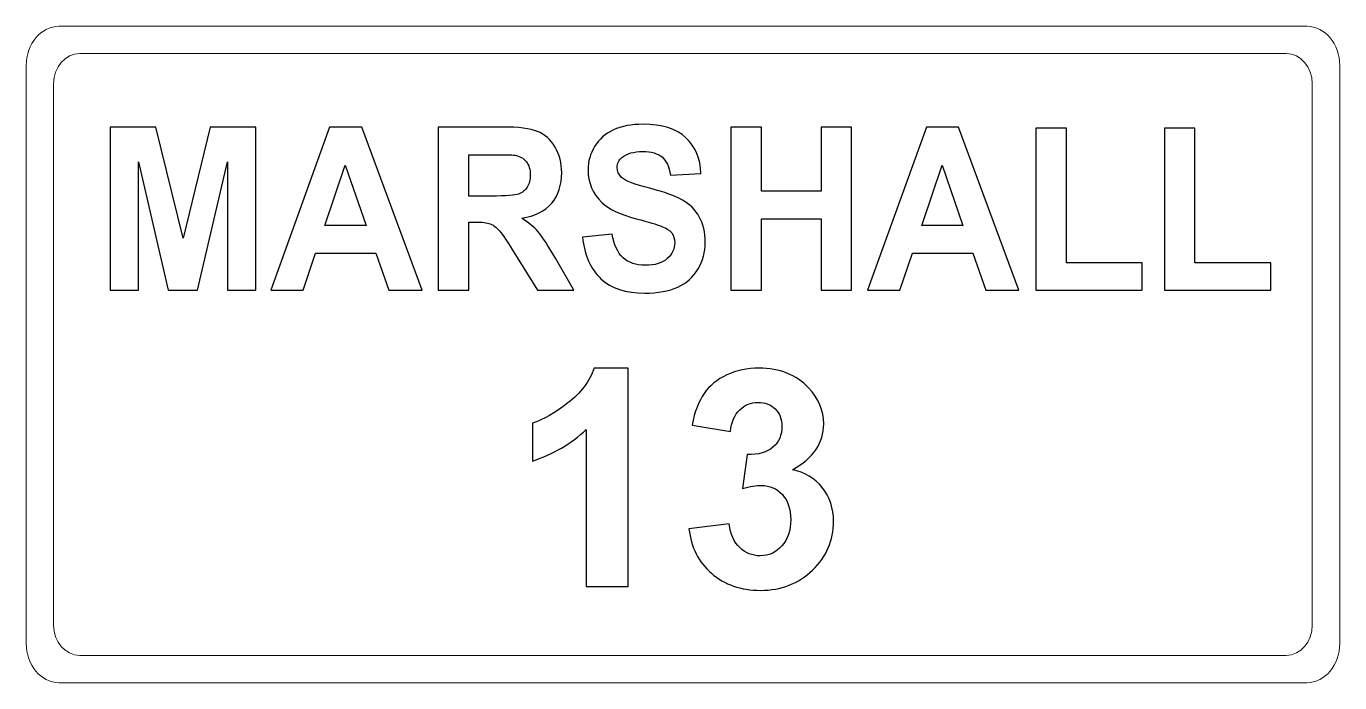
# Model space of a CAD drawing. Header units: inches. Extents: x -6.3 to 5.7, y -0.7 to 5.3.
import ezdxf

# ---------------------------------------------------------------- set-up
doc = ezdxf.new("R2010")
doc.units = ezdxf.units.IN
doc.header["$MEASUREMENT"] = 0
doc.layers.add('Layer 1', color=7, linetype='Continuous')

msp = doc.modelspace()

# ---------------------------------------------------------------- linework, layer by layer
at = {"layer": 'Layer 1', "color": 142, "lineweight": 5}
msp.add_open_spline([(-6.008, 5.262), (-6.008, 5.262), (5.393, 5.262), (5.393, 5.262), (5.393, 5.262), (5.558, 5.262), (5.692, 5.1), (5.692, 4.902), (5.692, 4.902), (5.692, 4.902), (5.692, -0.378), (5.692, -0.378), (5.692, -0.378), (5.692, -0.576), (5.558, -0.738), (5.393, -0.738), (5.393, -0.738), (5.393, -0.738), (-6.008, -0.738), (-6.008, -0.738), (-6.008, -0.738), (-6.173, -0.738), (-6.308, -0.576), (-6.308, -0.378), (-6.308, -0.378), (-6.308, -0.378), (-6.308, 4.902), (-6.308, 4.902), (-6.308, 4.902), (-6.308, 5.1), (-6.173, 5.262), (-6.008, 5.262)], degree=3, knots=[0, 0, 0, 0, 0.125, 0.125, 0.125, 0.125, 0.25, 0.25, 0.25, 0.25, 0.375, 0.375, 0.375, 0.375, 0.5, 0.5, 0.5, 0.5, 0.625, 0.625, 0.625, 0.625, 0.75, 0.75, 0.75, 0.75, 0.875, 0.875, 0.875, 0.875, 1, 1, 1, 1], dxfattribs=at)
at = {"layer": 'Layer 1', "color": 7, "lineweight": 5}
msp.add_open_spline([(-5.818, 5.012), (-5.818, 5.012), (5.203, 5.012), (5.203, 5.012), (5.203, 5.012), (5.335, 5.012), (5.442, 4.888), (5.442, 4.737), (5.442, 4.737), (5.442, 4.737), (5.442, -0.213), (5.442, -0.213), (5.442, -0.213), (5.442, -0.364), (5.335, -0.488), (5.203, -0.488), (5.203, -0.488), (5.203, -0.488), (-5.818, -0.488), (-5.818, -0.488), (-5.818, -0.488), (-5.95, -0.488), (-6.058, -0.364), (-6.058, -0.213), (-6.058, -0.213), (-6.058, -0.213), (-6.058, 4.737), (-6.058, 4.737), (-6.058, 4.737), (-6.058, 4.888), (-5.95, 5.012), (-5.818, 5.012)], degree=3, knots=[0, 0, 0, 0, 0.125, 0.125, 0.125, 0.125, 0.25, 0.25, 0.25, 0.25, 0.375, 0.375, 0.375, 0.375, 0.5, 0.5, 0.5, 0.5, 0.625, 0.625, 0.625, 0.625, 0.75, 0.75, 0.75, 0.75, 0.875, 0.875, 0.875, 0.875, 1, 1, 1, 1], dxfattribs=at)
at = {"layer": 'Layer 1', "color": 142}
for points, knots in [([(-5.54, 2.85), (-5.54, 2.85), (-5.54, 4.341), (-5.54, 4.341), (-5.54, 4.341), (-5.54, 4.341), (-5.124, 4.341), (-5.124, 4.341), (-5.124, 4.341), (-5.124, 4.341), (-4.874, 3.324), (-4.874, 3.324), (-4.874, 3.324), (-4.874, 3.324), (-4.627, 4.341), (-4.627, 4.341), (-4.627, 4.341), (-4.627, 4.341), (-4.21, 4.341), (-4.21, 4.341), (-4.21, 4.341), (-4.21, 4.341), (-4.21, 2.85), (-4.21, 2.85), (-4.21, 2.85), (-4.21, 2.85), (-4.468, 2.85), (-4.468, 2.85), (-4.468, 2.85), (-4.468, 2.85), (-4.468, 4.024), (-4.468, 4.024), (-4.468, 4.024), (-4.468, 4.024), (-4.742, 2.85), (-4.742, 2.85), (-4.742, 2.85), (-4.742, 2.85), (-5.01, 2.85), (-5.01, 2.85), (-5.01, 2.85), (-5.01, 2.85), (-5.282, 4.024), (-5.282, 4.024), (-5.282, 4.024), (-5.282, 4.024), (-5.282, 2.85), (-5.282, 2.85), (-5.282, 2.85), (-5.282, 2.85), (-5.54, 2.85), (-5.54, 2.85)], [0, 0, 0, 0, 0.076923, 0.076923, 0.076923, 0.076923, 0.153846, 0.153846, 0.153846, 0.153846, 0.230769, 0.230769, 0.230769, 0.230769, 0.307692, 0.307692, 0.307692, 0.307692, 0.384615, 0.384615, 0.384615, 0.384615, 0.461538, 0.461538, 0.461538, 0.461538, 0.538462, 0.538462, 0.538462, 0.538462, 0.615385, 0.615385, 0.615385, 0.615385, 0.692308, 0.692308, 0.692308, 0.692308, 0.769231, 0.769231, 0.769231, 0.769231, 0.846154, 0.846154, 0.846154, 0.846154, 0.923077, 0.923077, 0.923077, 0.923077, 1, 1, 1, 1]), ([(-2.691, 2.85), (-2.691, 2.85), (-2.994, 2.85), (-2.994, 2.85), (-2.994, 2.85), (-2.994, 2.85), (-3.114, 3.188), (-3.114, 3.188), (-3.114, 3.188), (-3.114, 3.188), (-3.665, 3.188), (-3.665, 3.188), (-3.665, 3.188), (-3.665, 3.188), (-3.779, 2.85), (-3.779, 2.85), (-3.779, 2.85), (-3.779, 2.85), (-4.074, 2.85), (-4.074, 2.85), (-4.074, 2.85), (-4.074, 2.85), (-3.537, 4.341), (-3.537, 4.341), (-3.537, 4.341), (-3.537, 4.341), (-3.243, 4.341), (-3.243, 4.341), (-3.243, 4.341), (-3.243, 4.341), (-2.691, 2.85), (-2.691, 2.85)], [0, 0, 0, 0, 0.125, 0.125, 0.125, 0.125, 0.25, 0.25, 0.25, 0.25, 0.375, 0.375, 0.375, 0.375, 0.5, 0.5, 0.5, 0.5, 0.625, 0.625, 0.625, 0.625, 0.75, 0.75, 0.75, 0.75, 0.875, 0.875, 0.875, 0.875, 1, 1, 1, 1]), ([(-2.543, 2.85), (-2.543, 2.85), (-2.543, 4.341), (-2.543, 4.341), (-2.543, 4.341), (-2.543, 4.341), (-1.957, 4.341), (-1.957, 4.341), (-1.957, 4.341), (-1.81, 4.341), (-1.703, 4.327), (-1.637, 4.301), (-1.637, 4.301), (-1.57, 4.274), (-1.516, 4.226), (-1.476, 4.158), (-1.476, 4.158), (-1.436, 4.089), (-1.416, 4.011), (-1.416, 3.923), (-1.416, 3.923), (-1.416, 3.811), (-1.447, 3.718), (-1.507, 3.645), (-1.507, 3.645), (-1.568, 3.573), (-1.659, 3.527), (-1.78, 3.508), (-1.78, 3.508), (-1.72, 3.47), (-1.67, 3.428), (-1.631, 3.383), (-1.631, 3.383), (-1.592, 3.337), (-1.539, 3.257), (-1.473, 3.141), (-1.473, 3.141), (-1.473, 3.141), (-1.304, 2.85), (-1.304, 2.85), (-1.304, 2.85), (-1.304, 2.85), (-1.637, 2.85), (-1.637, 2.85), (-1.637, 2.85), (-1.637, 2.85), (-1.838, 3.174), (-1.838, 3.174), (-1.838, 3.174), (-1.91, 3.29), (-1.958, 3.363), (-1.985, 3.393), (-1.985, 3.393), (-2.011, 3.424), (-2.039, 3.444), (-2.068, 3.456), (-2.068, 3.456), (-2.098, 3.467), (-2.144, 3.472), (-2.209, 3.472), (-2.209, 3.472), (-2.209, 3.472), (-2.265, 3.472), (-2.265, 3.472), (-2.265, 3.472), (-2.265, 3.472), (-2.265, 2.85), (-2.265, 2.85), (-2.265, 2.85), (-2.265, 2.85), (-2.543, 2.85), (-2.543, 2.85)], [0, 0, 0, 0, 0.055556, 0.055556, 0.055556, 0.055556, 0.111111, 0.111111, 0.111111, 0.111111, 0.166667, 0.166667, 0.166667, 0.166667, 0.222222, 0.222222, 0.222222, 0.222222, 0.277778, 0.277778, 0.277778, 0.277778, 0.333333, 0.333333, 0.333333, 0.333333, 0.388889, 0.388889, 0.388889, 0.388889, 0.444444, 0.444444, 0.444444, 0.444444, 0.5, 0.5, 0.5, 0.5, 0.555556, 0.555556, 0.555556, 0.555556, 0.611111, 0.611111, 0.611111, 0.611111, 0.666667, 0.666667, 0.666667, 0.666667, 0.722222, 0.722222, 0.722222, 0.722222, 0.777778, 0.777778, 0.777778, 0.777778, 0.833333, 0.833333, 0.833333, 0.833333, 0.888889, 0.888889, 0.888889, 0.888889, 0.944444, 0.944444, 0.944444, 0.944444, 1, 1, 1, 1]), ([(-1.225, 3.335), (-1.225, 3.335), (-0.954, 3.363), (-0.954, 3.363), (-0.954, 3.363), (-0.938, 3.265), (-0.905, 3.193), (-0.855, 3.146), (-0.855, 3.146), (-0.805, 3.101), (-0.738, 3.077), (-0.653, 3.077), (-0.653, 3.077), (-0.564, 3.077), (-0.496, 3.098), (-0.451, 3.139), (-0.451, 3.139), (-0.405, 3.18), (-0.383, 3.228), (-0.383, 3.283), (-0.383, 3.283), (-0.383, 3.318), (-0.392, 3.348), (-0.411, 3.373), (-0.411, 3.373), (-0.43, 3.398), (-0.464, 3.419), (-0.512, 3.437), (-0.512, 3.437), (-0.544, 3.45), (-0.618, 3.471), (-0.734, 3.503), (-0.734, 3.503), (-0.883, 3.543), (-0.988, 3.592), (-1.048, 3.65), (-1.048, 3.65), (-1.132, 3.732), (-1.175, 3.832), (-1.175, 3.95), (-1.175, 3.95), (-1.175, 4.026), (-1.155, 4.097), (-1.115, 4.163), (-1.115, 4.163), (-1.075, 4.229), (-1.018, 4.28), (-0.943, 4.315), (-0.943, 4.315), (-0.868, 4.349), (-0.778, 4.366), (-0.672, 4.366), (-0.672, 4.366), (-0.499, 4.366), (-0.369, 4.325), (-0.282, 4.243), (-0.282, 4.243), (-0.194, 4.161), (-0.148, 4.052), (-0.144, 3.915), (-0.144, 3.915), (-0.144, 3.915), (-0.422, 3.901), (-0.422, 3.901), (-0.422, 3.901), (-0.434, 3.978), (-0.46, 4.033), (-0.499, 4.067), (-0.499, 4.067), (-0.538, 4.1), (-0.597, 4.117), (-0.675, 4.117), (-0.675, 4.117), (-0.756, 4.117), (-0.819, 4.099), (-0.865, 4.063), (-0.865, 4.063), (-0.894, 4.04), (-0.909, 4.009), (-0.909, 3.971), (-0.909, 3.971), (-0.909, 3.935), (-0.895, 3.905), (-0.868, 3.88), (-0.868, 3.88), (-0.833, 3.848), (-0.747, 3.815), (-0.612, 3.781), (-0.612, 3.781), (-0.477, 3.746), (-0.377, 3.71), (-0.312, 3.673), (-0.312, 3.673), (-0.247, 3.636), (-0.196, 3.586), (-0.159, 3.521), (-0.159, 3.521), (-0.123, 3.457), (-0.105, 3.378), (-0.105, 3.284), (-0.105, 3.284), (-0.105, 3.199), (-0.126, 3.118), (-0.17, 3.044), (-0.17, 3.044), (-0.214, 2.969), (-0.276, 2.914), (-0.356, 2.878), (-0.356, 2.878), (-0.436, 2.841), (-0.537, 2.823), (-0.656, 2.823), (-0.656, 2.823), (-0.83, 2.823), (-0.964, 2.867), (-1.057, 2.954), (-1.057, 2.954), (-1.151, 3.041), (-1.207, 3.168), (-1.225, 3.335)], [0, 0, 0, 0, 0.033333, 0.033333, 0.033333, 0.033333, 0.066667, 0.066667, 0.066667, 0.066667, 0.1, 0.1, 0.1, 0.1, 0.133333, 0.133333, 0.133333, 0.133333, 0.166667, 0.166667, 0.166667, 0.166667, 0.2, 0.2, 0.2, 0.2, 0.233333, 0.233333, 0.233333, 0.233333, 0.266667, 0.266667, 0.266667, 0.266667, 0.3, 0.3, 0.3, 0.3, 0.333333, 0.333333, 0.333333, 0.333333, 0.366667, 0.366667, 0.366667, 0.366667, 0.4, 0.4, 0.4, 0.4, 0.433333, 0.433333, 0.433333, 0.433333, 0.466667, 0.466667, 0.466667, 0.466667, 0.5, 0.5, 0.5, 0.5, 0.533333, 0.533333, 0.533333, 0.533333, 0.566667, 0.566667, 0.566667, 0.566667, 0.6, 0.6, 0.6, 0.6, 0.633333, 0.633333, 0.633333, 0.633333, 0.666667, 0.666667, 0.666667, 0.666667, 0.7, 0.7, 0.7, 0.7, 0.733333, 0.733333, 0.733333, 0.733333, 0.766667, 0.766667, 0.766667, 0.766667, 0.8, 0.8, 0.8, 0.8, 0.833333, 0.833333, 0.833333, 0.833333, 0.866667, 0.866667, 0.866667, 0.866667, 0.9, 0.9, 0.9, 0.9, 0.933333, 0.933333, 0.933333, 0.933333, 0.966667, 0.966667, 0.966667, 0.966667, 1, 1, 1, 1]), ([(0.13, 2.85), (0.13, 2.85), (0.13, 4.341), (0.13, 4.341), (0.13, 4.341), (0.13, 4.341), (0.409, 4.341), (0.409, 4.341), (0.409, 4.341), (0.409, 4.341), (0.409, 3.754), (0.409, 3.754), (0.409, 3.754), (0.409, 3.754), (0.954, 3.754), (0.954, 3.754), (0.954, 3.754), (0.954, 3.754), (0.954, 4.341), (0.954, 4.341), (0.954, 4.341), (0.954, 4.341), (1.232, 4.341), (1.232, 4.341), (1.232, 4.341), (1.232, 4.341), (1.232, 2.85), (1.232, 2.85), (1.232, 2.85), (1.232, 2.85), (0.954, 2.85), (0.954, 2.85), (0.954, 2.85), (0.954, 2.85), (0.954, 3.502), (0.954, 3.502), (0.954, 3.502), (0.954, 3.502), (0.409, 3.502), (0.409, 3.502), (0.409, 3.502), (0.409, 3.502), (0.409, 2.85), (0.409, 2.85), (0.409, 2.85), (0.409, 2.85), (0.13, 2.85), (0.13, 2.85)], [0, 0, 0, 0, 0.083333, 0.083333, 0.083333, 0.083333, 0.166667, 0.166667, 0.166667, 0.166667, 0.25, 0.25, 0.25, 0.25, 0.333333, 0.333333, 0.333333, 0.333333, 0.416667, 0.416667, 0.416667, 0.416667, 0.5, 0.5, 0.5, 0.5, 0.583333, 0.583333, 0.583333, 0.583333, 0.666667, 0.666667, 0.666667, 0.666667, 0.75, 0.75, 0.75, 0.75, 0.833333, 0.833333, 0.833333, 0.833333, 0.916667, 0.916667, 0.916667, 0.916667, 1, 1, 1, 1]), ([(2.762, 2.85), (2.762, 2.85), (2.459, 2.85), (2.459, 2.85), (2.459, 2.85), (2.459, 2.85), (2.339, 3.188), (2.339, 3.188), (2.339, 3.188), (2.339, 3.188), (1.788, 3.188), (1.788, 3.188), (1.788, 3.188), (1.788, 3.188), (1.674, 2.85), (1.674, 2.85), (1.674, 2.85), (1.674, 2.85), (1.379, 2.85), (1.379, 2.85), (1.379, 2.85), (1.379, 2.85), (1.916, 4.341), (1.916, 4.341), (1.916, 4.341), (1.916, 4.341), (2.21, 4.341), (2.21, 4.341), (2.21, 4.341), (2.21, 4.341), (2.762, 2.85), (2.762, 2.85)], [0, 0, 0, 0, 0.125, 0.125, 0.125, 0.125, 0.25, 0.25, 0.25, 0.25, 0.375, 0.375, 0.375, 0.375, 0.5, 0.5, 0.5, 0.5, 0.625, 0.625, 0.625, 0.625, 0.75, 0.75, 0.75, 0.75, 0.875, 0.875, 0.875, 0.875, 1, 1, 1, 1]), ([(2.916, 2.85), (2.916, 2.85), (2.916, 4.329), (2.916, 4.329), (2.916, 4.329), (2.916, 4.329), (3.195, 4.329), (3.195, 4.329), (3.195, 4.329), (3.195, 4.329), (3.195, 3.101), (3.195, 3.101), (3.195, 3.101), (3.195, 3.101), (3.886, 3.101), (3.886, 3.101), (3.886, 3.101), (3.886, 3.101), (3.886, 2.85), (3.886, 2.85), (3.886, 2.85), (3.886, 2.85), (2.916, 2.85), (2.916, 2.85)], [0, 0, 0, 0, 0.166667, 0.166667, 0.166667, 0.166667, 0.333333, 0.333333, 0.333333, 0.333333, 0.5, 0.5, 0.5, 0.5, 0.666667, 0.666667, 0.666667, 0.666667, 0.833333, 0.833333, 0.833333, 0.833333, 1, 1, 1, 1]), ([(4.092, 2.85), (4.092, 2.85), (4.092, 4.329), (4.092, 4.329), (4.092, 4.329), (4.092, 4.329), (4.37, 4.329), (4.37, 4.329), (4.37, 4.329), (4.37, 4.329), (4.37, 3.101), (4.37, 3.101), (4.37, 3.101), (4.37, 3.101), (5.062, 3.101), (5.062, 3.101), (5.062, 3.101), (5.062, 3.101), (5.062, 2.85), (5.062, 2.85), (5.062, 2.85), (5.062, 2.85), (4.092, 2.85), (4.092, 2.85)], [0, 0, 0, 0, 0.166667, 0.166667, 0.166667, 0.166667, 0.333333, 0.333333, 0.333333, 0.333333, 0.5, 0.5, 0.5, 0.5, 0.666667, 0.666667, 0.666667, 0.666667, 0.833333, 0.833333, 0.833333, 0.833333, 1, 1, 1, 1]), ([(-2.265, 3.71), (-2.265, 3.71), (-2.059, 3.71), (-2.059, 3.71), (-2.059, 3.71), (-1.926, 3.71), (-1.842, 3.716), (-1.809, 3.728), (-1.809, 3.728), (-1.776, 3.741), (-1.75, 3.762), (-1.731, 3.792), (-1.731, 3.792), (-1.712, 3.821), (-1.703, 3.859), (-1.703, 3.903), (-1.703, 3.903), (-1.703, 3.954), (-1.715, 3.994), (-1.74, 4.025), (-1.74, 4.025), (-1.765, 4.056), (-1.8, 4.075), (-1.845, 4.084), (-1.845, 4.084), (-1.867, 4.087), (-1.935, 4.088), (-2.048, 4.088), (-2.048, 4.088), (-2.048, 4.088), (-2.265, 4.088), (-2.265, 4.088), (-2.265, 4.088), (-2.265, 4.088), (-2.265, 3.71), (-2.265, 3.71)], [0, 0, 0, 0, 0.111111, 0.111111, 0.111111, 0.111111, 0.222222, 0.222222, 0.222222, 0.222222, 0.333333, 0.333333, 0.333333, 0.333333, 0.444444, 0.444444, 0.444444, 0.444444, 0.555556, 0.555556, 0.555556, 0.555556, 0.666667, 0.666667, 0.666667, 0.666667, 0.777778, 0.777778, 0.777778, 0.777778, 0.888889, 0.888889, 0.888889, 0.888889, 1, 1, 1, 1]), ([(-3.203, 3.44), (-3.203, 3.44), (-3.393, 3.993), (-3.393, 3.993), (-3.393, 3.993), (-3.393, 3.993), (-3.579, 3.44), (-3.579, 3.44), (-3.579, 3.44), (-3.579, 3.44), (-3.203, 3.44), (-3.203, 3.44)], [0, 0, 0, 0, 0.333333, 0.333333, 0.333333, 0.333333, 0.666667, 0.666667, 0.666667, 0.666667, 1, 1, 1, 1]), ([(2.249, 3.44), (2.249, 3.44), (2.059, 3.993), (2.059, 3.993), (2.059, 3.993), (2.059, 3.993), (1.873, 3.44), (1.873, 3.44), (1.873, 3.44), (1.873, 3.44), (2.249, 3.44), (2.249, 3.44)], [0, 0, 0, 0, 0.333333, 0.333333, 0.333333, 0.333333, 0.666667, 0.666667, 0.666667, 0.666667, 1, 1, 1, 1]), ([(-0.81, 0.14), (-0.81, 0.14), (-1.191, 0.14), (-1.191, 0.14), (-1.191, 0.14), (-1.191, 0.14), (-1.191, 1.577), (-1.191, 1.577), (-1.191, 1.577), (-1.33, 1.446), (-1.494, 1.35), (-1.683, 1.288), (-1.683, 1.288), (-1.683, 1.288), (-1.683, 1.634), (-1.683, 1.634), (-1.683, 1.634), (-1.584, 1.666), (-1.475, 1.728), (-1.359, 1.819), (-1.359, 1.819), (-1.242, 1.91), (-1.162, 2.016), (-1.119, 2.137), (-1.119, 2.137), (-1.119, 2.137), (-0.81, 2.137), (-0.81, 2.137), (-0.81, 2.137), (-0.81, 2.137), (-0.81, 0.14), (-0.81, 0.14)], [0, 0, 0, 0, 0.125, 0.125, 0.125, 0.125, 0.25, 0.25, 0.25, 0.25, 0.375, 0.375, 0.375, 0.375, 0.5, 0.5, 0.5, 0.5, 0.625, 0.625, 0.625, 0.625, 0.75, 0.75, 0.75, 0.75, 0.875, 0.875, 0.875, 0.875, 1, 1, 1, 1]), ([(-0.253, 0.668), (-0.253, 0.668), (0.115, 0.713), (0.115, 0.713), (0.115, 0.713), (0.127, 0.619), (0.159, 0.547), (0.211, 0.497), (0.211, 0.497), (0.262, 0.447), (0.325, 0.422), (0.398, 0.422), (0.398, 0.422), (0.476, 0.422), (0.543, 0.452), (0.596, 0.512), (0.596, 0.512), (0.65, 0.572), (0.677, 0.652), (0.677, 0.753), (0.677, 0.753), (0.677, 0.849), (0.651, 0.925), (0.6, 0.981), (0.6, 0.981), (0.548, 1.038), (0.485, 1.065), (0.411, 1.065), (0.411, 1.065), (0.363, 1.065), (0.304, 1.056), (0.236, 1.037), (0.236, 1.037), (0.236, 1.037), (0.278, 1.347), (0.278, 1.347), (0.278, 1.347), (0.382, 1.345), (0.46, 1.367), (0.514, 1.414), (0.514, 1.414), (0.569, 1.462), (0.596, 1.525), (0.596, 1.604), (0.596, 1.604), (0.596, 1.671), (0.576, 1.724), (0.536, 1.764), (0.536, 1.764), (0.496, 1.804), (0.443, 1.824), (0.377, 1.824), (0.377, 1.824), (0.312, 1.824), (0.257, 1.801), (0.211, 1.756), (0.211, 1.756), (0.164, 1.711), (0.136, 1.644), (0.126, 1.558), (0.126, 1.558), (0.126, 1.558), (-0.225, 1.617), (-0.225, 1.617), (-0.225, 1.617), (-0.2, 1.738), (-0.164, 1.834), (-0.114, 1.906), (-0.114, 1.906), (-0.065, 1.977), (0.004, 2.034), (0.092, 2.075), (0.092, 2.075), (0.18, 2.116), (0.279, 2.137), (0.388, 2.137), (0.388, 2.137), (0.576, 2.137), (0.726, 2.077), (0.839, 1.958), (0.839, 1.958), (0.932, 1.86), (0.978, 1.75), (0.978, 1.627), (0.978, 1.627), (0.978, 1.452), (0.883, 1.313), (0.692, 1.209), (0.692, 1.209), (0.806, 1.185), (0.897, 1.13), (0.965, 1.045), (0.965, 1.045), (1.033, 0.96), (1.068, 0.857), (1.068, 0.737), (1.068, 0.737), (1.068, 0.563), (1.004, 0.414), (0.876, 0.291), (0.876, 0.291), (0.749, 0.168), (0.59, 0.106), (0.401, 0.106), (0.401, 0.106), (0.22, 0.106), (0.071, 0.158), (-0.047, 0.262), (-0.047, 0.262), (-0.166, 0.365), (-0.234, 0.5), (-0.253, 0.668)], [0, 0, 0, 0, 0.035714, 0.035714, 0.035714, 0.035714, 0.071429, 0.071429, 0.071429, 0.071429, 0.107143, 0.107143, 0.107143, 0.107143, 0.142857, 0.142857, 0.142857, 0.142857, 0.178571, 0.178571, 0.178571, 0.178571, 0.214286, 0.214286, 0.214286, 0.214286, 0.25, 0.25, 0.25, 0.25, 0.285714, 0.285714, 0.285714, 0.285714, 0.321429, 0.321429, 0.321429, 0.321429, 0.357143, 0.357143, 0.357143, 0.357143, 0.392857, 0.392857, 0.392857, 0.392857, 0.428571, 0.428571, 0.428571, 0.428571, 0.464286, 0.464286, 0.464286, 0.464286, 0.5, 0.5, 0.5, 0.5, 0.535714, 0.535714, 0.535714, 0.535714, 0.571429, 0.571429, 0.571429, 0.571429, 0.607143, 0.607143, 0.607143, 0.607143, 0.642857, 0.642857, 0.642857, 0.642857, 0.678571, 0.678571, 0.678571, 0.678571, 0.714286, 0.714286, 0.714286, 0.714286, 0.75, 0.75, 0.75, 0.75, 0.785714, 0.785714, 0.785714, 0.785714, 0.821429, 0.821429, 0.821429, 0.821429, 0.857143, 0.857143, 0.857143, 0.857143, 0.892857, 0.892857, 0.892857, 0.892857, 0.928571, 0.928571, 0.928571, 0.928571, 0.964286, 0.964286, 0.964286, 0.964286, 1, 1, 1, 1])]:
    msp.add_open_spline(points, degree=3, knots=knots, dxfattribs=at)

doc.saveas('drawing.dxf')
